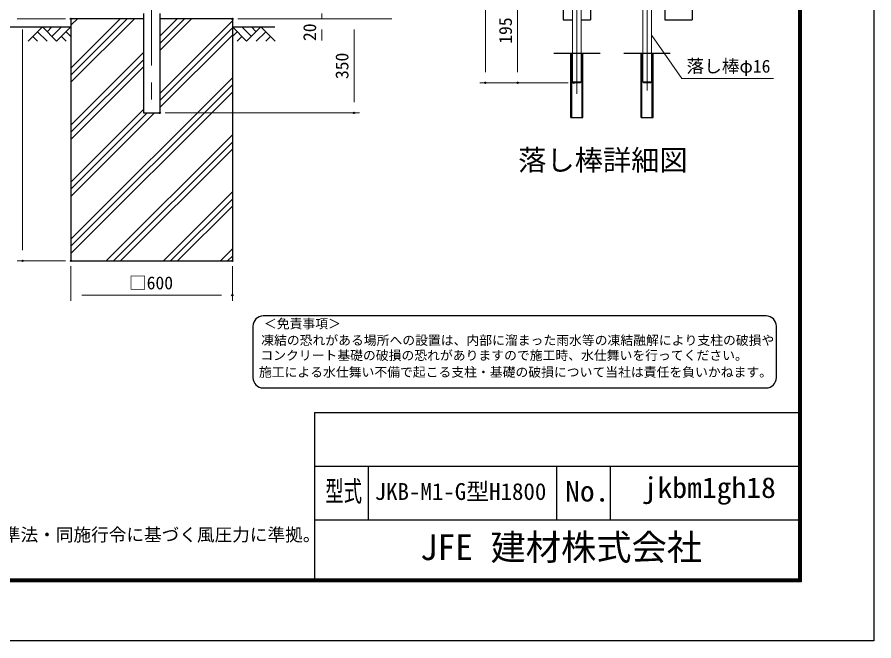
# Model space of a CAD drawing. Units: millimetres, scale not verified. Extents: x -4200 to 4200, y -2970 to 2970.
# Drawn here: x 1015 to 4200, y -2970 to -650 of the extents above; entities that cross this region are included whole.
import ezdxf
from ezdxf.enums import TextEntityAlignment as Align

# ---------------------------------------------------------------- set-up
doc = ezdxf.new("R2010")
doc.units = ezdxf.units.MM
doc.header["$LTSCALE"] = 10
doc.header["$PDMODE"] = 32
doc.header["$PDSIZE"] = 5
doc.linetypes.add('USER1', pattern=[50.8, 31.75, -6.35, 6.35, -6.35])
for name, color, linetype, lineweight in [('0-0_D-STR1', 1, 'Continuous', 25), ('0-1_D-STR3', 3, 'Continuous', 13), ('0-2_D-STR-DIM', 7, 'Continuous', 13), ('0-4_Defpoints', 8, 'Continuous', 25), ('0-5_D-BMK', 2, 'USER1', 13), ('0-6_D-STR-TXT', 7, 'Continuous', 13), ('0-7_D-DCR-HCH', 7, 'Continuous', 13), ('0-8_D-BGD', 7, 'Continuous', 25), ('0-9_D-STR4', 7, 'Continuous', 25), ('0-B_D-TTL-TXT', 7, 'Continuous', 25), ('0-D_D-TTL', 7, 'Continuous', 25)]:
    doc.layers.add(name, color=color, linetype=linetype, lineweight=lineweight)
doc.styles.add('ＭＳ ゴシック', font='')
doc.styles.get('ＭＳ ゴシック').set_extended_font_data('MS Gothic')

msp = doc.modelspace()

# ---------------------------------------------------------------- linework, layer by layer
at = {"layer": '0-0_D-STR1'}
for p, q in [((3146.86, -44.49), (3146.86, -659.47)), ((3524.9, -44.49), (3524.9, -659.47)), ((1484.57, -636.54), (1484.57, -1006.54)), ((1545.07, -636.54), (1545.07, -1006.54)), ((3112.06, -659.47), (3146.86, -659.47)), ((1484.57, -1006.54), (1545.07, -1006.54))]:
    msp.add_line(p, q, dxfattribs=at)
for points in [[(3045.26, -510.09), (3045.26, -659.47), (3080.06, -659.47)], [(3423.3, -516.49), (3423.3, -659.47), (3524.9, -659.47)]]:
    msp.add_lwpolyline(points, dxfattribs=at)
at = {"layer": '0-1_D-STR3'}
for p, q in [((3080.06, -516.49), (3080.06, -890.09)), ((3112.06, -516.49), (3112.06, -890.09)), ((3373.11, -516.49), (3373.11, -890.09)), ((3080.06, -890.09), (3084.06, -894.09)), ((3080.06, -890.09), (3112.06, -890.09)), ((3341.11, -890.09), (3345.11, -894.09)), ((3369.11, -894.09), (3373.11, -890.09)), ((3084.06, -894.09), (3108.06, -894.09)), ((3345.11, -894.09), (3369.11, -894.09))]:
    msp.add_line(p, q, dxfattribs=at)
for points in [[(3341.11, -516.49), (3341.11, -890.09), (3373.11, -890.09)], [(3084.06, -894.09), (3108.06, -894.09), (3112.06, -890.09)]]:
    msp.add_lwpolyline(points, dxfattribs=at)
at = {"layer": '0-2_D-STR-DIM'}
for p, q in [((2755.64, -154.09), (2755.64, -854.09)), ((2875.64, -544.09), (2875.64, -854.09)), ((2147.64, -656.54), (2147.64, -636.54)), ((1194.82, -656.54), (1014.82, -656.54)), ((1834.82, -656.54), (2167.64, -656.54)), ((1834.82, -656.54), (2287.64, -656.54)), ((1834.82, -656.54), (2287.64, -656.54)), ((1834.82, -656.54), (2407.64, -656.54)), ((1034.82, -696.54), (1034.82, -1516.54)), ((2147.64, -696.54), (2147.64, -736.54)), ((2267.64, -696.54), (2267.64, -966.54)), ((3064.06, -894.09), (2735.64, -894.09)), ((3064.06, -894.09), (2855.64, -894.09)), ((1565.07, -1006.54), (2287.64, -1006.54)), ((1194.82, -1556.54), (1014.82, -1556.54)), ((1214.82, -1576.54), (1214.82, -1704.7)), ((1814.82, -1576.54), (1814.82, -1704.7)), ((1254.82, -1684.7), (1774.82, -1684.7))]:
    msp.add_line(p, q, dxfattribs=at)
at = {"layer": '0-4_Defpoints'}
for p in [(1214.82, -656.54), (1814.82, -656.54), (1814.82, -656.54), (2755.64, -894.09), (2875.64, -894.09), (3084.06, -894.09), (1545.07, -1006.54), (2267.64, -1006.54), (1034.82, -1556.54), (1214.82, -1556.54), (1214.82, -1556.54), (1814.82, -1556.54), (1814.82, -1684.7)]:
    msp.add_point(p, dxfattribs=at)
at = {"layer": '0-5_D-BMK'}
for p, q in [((1514.82, 1519.74), (1514.82, -1017.12)), ((3096.06, -935.51), (3096.06, -67.71)), ((3357.11, -98.01), (3357.11, -935.51))]:
    msp.add_line(p, q, dxfattribs=at)
at = {"layer": '0-6_D-STR-TXT'}
msp.add_lwpolyline([(3827.58, -877.67), (3486.3, -877.67), (3374.26, -717.91)], dxfattribs=at)
at = {"layer": '0-7_D-DCR-HCH'}
for p, q in [((1214.82, -680.35), (1238.63, -656.54)), ((1214.82, -892.48), (1450.76, -656.54)), ((1214.82, -865.96), (1424.24, -656.54)), ((1214.82, -839.44), (1397.72, -656.54)), ((1545.07, -774.36), (1662.89, -656.54)), ((1545.07, -747.84), (1636.37, -656.54)), ((1545.07, -721.33), (1609.86, -656.54)), ((1545.07, -933.46), (1814.82, -663.71)), ((1108.4, -686.54), (1055.19, -739.75)), ((1108.4, -686.54), (1161.61, -739.75)), ((1126.13, -704.28), (1143.87, -686.54)), ((1143.87, -722.02), (1179.35, -686.54)), ((1161.61, -739.75), (1214.82, -686.54)), ((1545.07, -959.97), (1814.82, -690.22)), ((1868.03, -739.75), (1814.82, -686.54)), ((1885.77, -722.02), (1850.3, -686.54)), ((1921.25, -686.54), (1868.03, -739.75)), ((1903.6, -704.37), (1885.77, -686.54)), ((1921.25, -686.54), (1974.46, -739.75)), ((1072.92, -722.02), (1090.74, -739.75)), ((1090.66, -704.28), (1126.3, -739.75)), ((1179.35, -722.02), (1197.17, -739.75)), ((1197.08, -704.28), (1214.82, -721.93)), ((1545.07, -986.49), (1814.82, -716.74)), ((1832.56, -704.28), (1814.82, -721.93)), ((1850.3, -722.02), (1832.48, -739.75)), ((1938.98, -704.28), (1903.35, -739.75)), ((1956.72, -722.02), (1938.9, -739.75)), ((1214.82, -1051.58), (1484.57, -781.83)), ((1214.82, -1078.09), (1484.57, -808.34)), ((1214.82, -1104.61), (1484.57, -834.86)), ((1214.82, -1475.84), (1814.82, -875.84)), ((1214.82, -1502.36), (1814.82, -902.36)), ((1214.82, -1528.87), (1814.82, -928.87)), ((1214.82, -1263.71), (1484.57, -993.96)), ((1214.82, -1316.74), (1525.02, -1006.54)), ((1214.82, -1290.22), (1498.51, -1006.54)), ((1346.25, -1556.54), (1814.82, -1087.97)), ((1372.77, -1556.54), (1814.82, -1114.49)), ((1399.29, -1556.54), (1814.82, -1141.01)), ((1558.38, -1556.54), (1814.82, -1300.1)), ((1584.9, -1556.54), (1814.82, -1326.62)), ((1611.42, -1556.54), (1814.82, -1353.14)), ((1770.52, -1556.54), (1814.82, -1512.24)), ((1797.03, -1556.54), (1814.82, -1538.75))]:
    msp.add_line(p, q, dxfattribs=at)
at = {"layer": '0-8_D-BGD'}
for p, q in [((-185.18, -686.54), (1214.82, -686.54)), ((1814.82, -686.54), (1972.64, -686.54)), ((3010.06, -783.49), (3182.06, -783.49)), ((3073.86, -1023.49), (3073.86, -783.49)), ((3077.06, -1023.49), (3077.06, -783.49)), ((3115.06, -1023.49), (3115.06, -783.49)), ((3118.26, -1023.49), (3118.26, -783.49)), ((3271.11, -783.49), (3443.11, -783.49)), ((3334.91, -1023.49), (3334.91, -783.49)), ((3338.11, -1023.49), (3338.11, -783.49)), ((3376.11, -1023.49), (3376.11, -783.49)), ((3379.31, -1023.49), (3379.31, -783.49)), ((3073.86, -1023.49), (3118.26, -1023.49)), ((3073.86, -1023.49), (3118.26, -1023.49)), ((3334.91, -1023.49), (3379.31, -1023.49)), ((3334.91, -1023.49), (3379.31, -1023.49))]:
    msp.add_line(p, q, dxfattribs=at)
at = {"layer": '0-9_D-STR4'}
for p, q in [((1214.82, -656.54), (1214.82, -1556.54)), ((1484.57, -656.54), (1214.82, -656.54)), ((1814.82, -656.54), (1545.07, -656.54)), ((1814.82, -656.54), (1814.82, -1556.54)), ((1214.82, -1556.54), (1814.82, -1556.54))]:
    msp.add_line(p, q, dxfattribs=at)
at = {"layer": '0-B_D-TTL-TXT', "color": 2}
for p, q in [((3799.49, -1761.58), (1929.64, -1761.58)), ((1891.41, -1799.81), (1891.41, -1990.96)), ((3837.72, -1990.96), (3837.72, -1799.81)), ((1929.64, -2029.19), (3799.49, -2029.19))]:
    msp.add_line(p, q, dxfattribs=at)
for centre, start, end in [((1929.64, -1799.81), 90, 180), ((3799.49, -1799.81), 0, 90), ((1929.64, -1990.96), 180, 270), ((3799.49, -1990.96), 270, 0)]:
    msp.add_arc(centre, 38.23, start, end, dxfattribs=at)
at = {"layer": '0-D_D-TTL'}
for p, q in [((2120.28, -2120.11), (2120.28, -2740.11)), ((2120.28, -2120.11), (3920.28, -2120.11)), ((2120.28, -2320.11), (3920.28, -2320.11)), ((2320.28, -2320.11), (2320.28, -2520.11)), ((3020.28, -2320.11), (3020.28, -2520.11)), ((3220.28, -2320.11), (3220.28, -2520.11)), ((2120.28, -2520.11), (3920.28, -2520.11))]:
    msp.add_line(p, q, dxfattribs=at)
at = {"layer": '0-D_D-TTL', "color": 2}
msp.add_lwpolyline([(-4199.72, 2969.89), (4200.28, 2969.89), (4200.28, -2970.11), (-4199.72, -2970.11)], close=True, dxfattribs=at)
at = {"layer": '0-D_D-TTL'}
for points in [[(-3929.72, 2749.89), (3930.28, 2749.89), (3930.28, -2750.11), (-3929.72, -2750.11)], [(-3927.22, 2747.39), (3927.78, 2747.39), (3927.78, -2747.61), (-3927.22, -2747.61)], [(-3924.72, 2744.89), (3925.28, 2744.89), (3925.28, -2745.11), (-3924.72, -2745.11)], [(-3922.22, 2742.39), (3922.78, 2742.39), (3922.78, -2742.61), (-3922.22, -2742.61)], [(-3919.72, 2739.89), (3920.28, 2739.89), (3920.28, -2740.11), (-3919.72, -2740.11)]]:
    msp.add_lwpolyline(points, close=True, dxfattribs=at)

# ---------------------------------------------------------------- texts
at = {"layer": '0-2_D-STR-DIM', "style": 'ＭＳ ゴシック'}
for s, p in [('195', (2868.89, -749.09)), ('20', (2140.9, -738.86)), ('350', (2260.9, -880.42))]:
    msp.add_text(s, height=48.09, rotation=90, dxfattribs=at).set_placement(p, align=Align.BOTTOM_LEFT)
msp.add_text('□600', height=48.09, dxfattribs=at).set_placement((1430.67, -1676.94), align=Align.BOTTOM_LEFT)
at = {"layer": '0-6_D-STR-TXT', "style": 'ＭＳ ゴシック'}
for s, p in [('落し棒φ16', (3503.75, -870.92)), ('（設計条件）風荷重：昭和57年改正 建築基準法・同施行令に基づく風圧力に準拠。', (-317.17, -2613.71))]:
    msp.add_text(s, height=48.09, dxfattribs=at).set_placement(p, align=Align.BOTTOM_LEFT)
at = {"layer": '0-B_D-TTL-TXT', "style": 'ＭＳ ゴシック'}
for s, height, p in [('落し棒詳細図', 76.98, (2877.83, -1243.61)), ('＜免責事項＞ \u3000\u3000', 34.97, (1932.47, -1818.3)), ('凍結の恐れがある場所への設置は、内部に溜まった雨水等の凍結融解により支柱の破損や', 34.97, (1922.13, -1879.85)), ('コンクリート基礎の破損の恐れがありますので施工時、水仕舞いを行ってください。', 34.97, (1918.99, -1935.99)), ('施工による水仕舞い不備で起こる支柱・基礎の破損について当社は責任を負いかねます。 ', 34.97, (1913.64, -1998.3)), ('JKB-M1-G型H1800', 62.54, (2343.98, -2464.64)), ('JFE 建材株式会社', 96.19, (2512.66, -2698.61))]:
    msp.add_text(s, height=height, dxfattribs=at).set_placement(p, align=Align.BOTTOM_LEFT)
for s, width, p in [('jkbm1gh18', 1.05, (3340.95, -2461.58)), ('型式', 0.65, (2160.55, -2474.91)), ('No.', 1.05, (3052.28, -2474.91))]:
    msp.add_text(s, height=76.98, dxfattribs=dict(at, width=width)).set_placement(p, align=Align.BOTTOM_LEFT)

doc.saveas('drawing.dxf')
